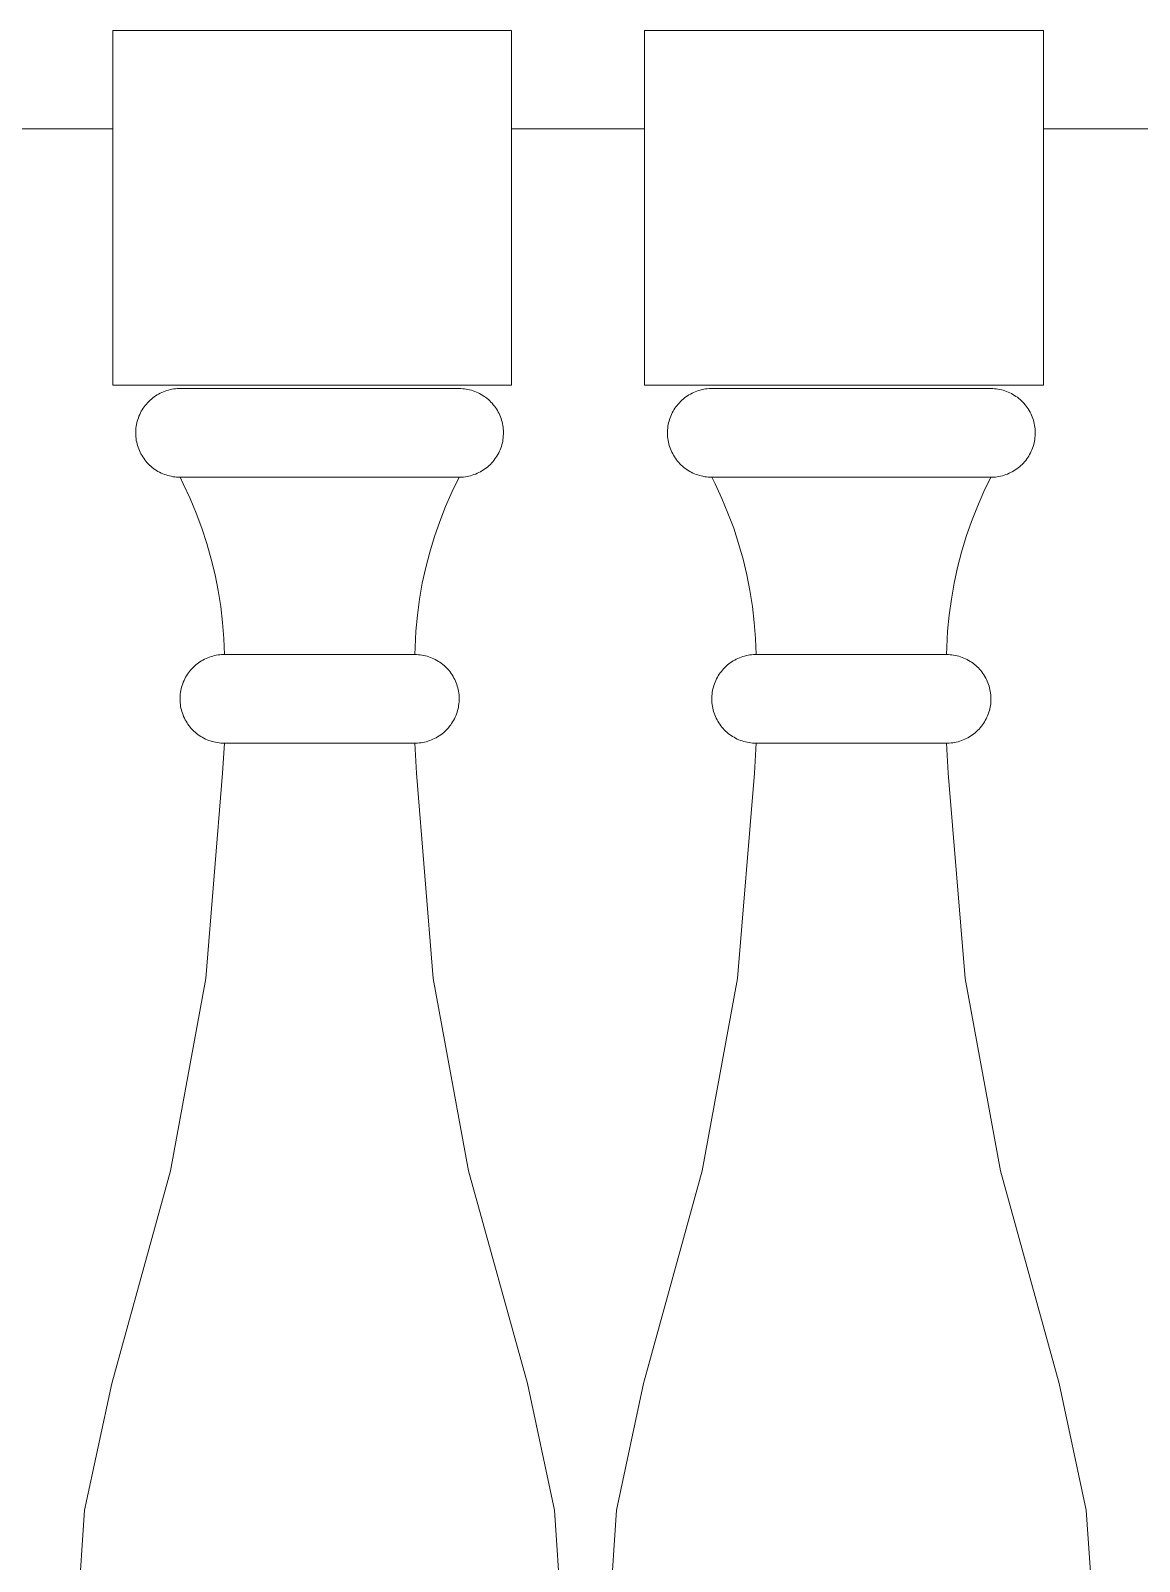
# Model space of a CAD drawing. Header units: inches. Extents: x 8351 to 42256, y 21052 to 33437.
# Drawn here: x 25453.38 to 25465.89, y 24302.89 to 24320.16 of the extents above; entities that cross this region are included whole.
import ezdxf

# ---------------------------------------------------------------- set-up
doc = ezdxf.new("R2010")
doc.units = ezdxf.units.IN
doc.header["$MEASUREMENT"] = 0
doc.layers.add('A-GENM', color=13, linetype='Continuous', lineweight=9)

# ---------------------------------------------------------------- blocks, each defined once
blk = doc.blocks.new('M_Trim-Window-Exterior-Flat - with Sill-319051-South')
at = {"layer": 'A-GENM'}
for p, q in [((-319.587, 32.833), (-317.837, 32.833)), ((-313.337, 32.833), (-311.837, 32.833)), ((-307.337, 32.833), (-305.337, 32.833))]:
    blk.add_line(p, q, dxfattribs=at)
blk = doc.blocks.new('Railing_post_7739_2__rfa HARRIS - post-V1-South')
at = {"layer": 'A-GENM'}
for p, q in [((-317.837, 29.939), (-317.837, 33.939)), ((-313.337, 33.939), (-317.837, 33.939)), ((-313.337, 33.939), (-313.337, 29.939)), ((-317.837, 29.939), (-313.337, 29.939)), ((-315.504, 28.902), (-317.079, 28.902)), ((-313.929, 28.902), (-315.504, 28.902)), ((-315.504, 26.902), (-316.527, 26.902)), ((-314.482, 26.902), (-315.504, 26.902)), ((-315.504, 25.902), (-316.527, 25.902)), ((-314.482, 25.902), (-315.504, 25.902))]:
    blk.add_line(p, q, dxfattribs=at)
at = {"layer": 'A-GENM', "flags": 128}
for points in [[(-317.079, 28.902), (-317.099, 28.902), (-317.119, 28.903), (-317.139, 28.905), (-317.159, 28.908), (-317.179, 28.912), (-317.198, 28.916), (-317.217, 28.921), (-317.237, 28.927), (-317.255, 28.934), (-317.274, 28.941), (-317.292, 28.949), (-317.31, 28.958), (-317.328, 28.968), (-317.345, 28.978), (-317.362, 28.989), (-317.378, 29.001), (-317.394, 29.013), (-317.409, 29.026), (-317.424, 29.039), (-317.438, 29.053), (-317.452, 29.068), (-317.465, 29.083), (-317.477, 29.099), (-317.489, 29.115), (-317.5, 29.132), (-317.51, 29.149), (-317.52, 29.166), (-317.529, 29.184), (-317.538, 29.202), (-317.545, 29.221), (-317.552, 29.239), (-317.558, 29.258), (-317.564, 29.278), (-317.568, 29.297), (-317.572, 29.317), (-317.575, 29.337), (-317.577, 29.356), (-317.579, 29.376), (-317.579, 29.396), (-317.579, 29.416), (-317.578, 29.436), (-317.576, 29.456), (-317.574, 29.476), (-317.57, 29.496), (-317.566, 29.515), (-317.561, 29.535), (-317.556, 29.554), (-317.549, 29.573), (-317.542, 29.592), (-317.534, 29.61), (-317.525, 29.628), (-317.516, 29.646), (-317.506, 29.663), (-317.495, 29.68), (-317.483, 29.696), (-317.471, 29.712), (-317.459, 29.727), (-317.445, 29.742), (-317.431, 29.757), (-317.417, 29.771), (-317.402, 29.784), (-317.386, 29.796), (-317.37, 29.808), (-317.354, 29.82), (-317.337, 29.83), (-317.32, 29.84), (-317.302, 29.849), (-317.284, 29.858), (-317.265, 29.866), (-317.247, 29.873), (-317.228, 29.879), (-317.209, 29.885), (-317.189, 29.89), (-317.17, 29.894), (-317.15, 29.897), (-317.13, 29.899), (-317.11, 29.901), (-317.09, 29.902), (-317.079, 29.902)], [(-315.504, 29.902), (-315.567, 29.902), (-315.63, 29.902), (-315.693, 29.902), (-315.755, 29.902), (-315.817, 29.902), (-315.879, 29.902), (-315.94, 29.902), (-316, 29.902), (-316.059, 29.902), (-316.118, 29.902), (-316.175, 29.902), (-316.232, 29.902), (-316.287, 29.902), (-316.341, 29.902), (-316.394, 29.902), (-316.445, 29.902), (-316.495, 29.902), (-316.543, 29.902), (-316.589, 29.902), (-316.634, 29.902), (-316.677, 29.902), (-316.718, 29.902), (-316.757, 29.902), (-316.794, 29.902), (-316.83, 29.902), (-316.863, 29.902), (-316.893, 29.902), (-316.922, 29.902), (-316.948, 29.902), (-316.972, 29.902), (-316.994, 29.902), (-317.013, 29.902), (-317.03, 29.902), (-317.044, 29.902), (-317.056, 29.902), (-317.066, 29.902), (-317.073, 29.902), (-317.077, 29.902), (-317.079, 29.902), (-317.079, 29.902)], [(-317.079, 29.902), (-317.078, 29.902), (-317.074, 29.902), (-317.068, 29.902), (-317.059, 29.902), (-317.048, 29.902), (-317.034, 29.902), (-317.018, 29.902), (-316.999, 29.902), (-316.978, 29.902), (-316.955, 29.902), (-316.929, 29.902), (-316.901, 29.902), (-316.871, 29.902), (-316.839, 29.902), (-316.804, 29.902), (-316.768, 29.902), (-316.729, 29.902), (-316.688, 29.902), (-316.646, 29.902), (-316.602, 29.902), (-316.556, 29.902), (-316.508, 29.902), (-316.458, 29.902), (-316.408, 29.902), (-316.355, 29.902), (-316.302, 29.902), (-316.247, 29.902), (-316.19, 29.902), (-316.133, 29.902), (-316.075, 29.902), (-316.016, 29.902), (-315.956, 29.902), (-315.895, 29.902), (-315.834, 29.902), (-315.772, 29.902), (-315.71, 29.902), (-315.647, 29.902), (-315.584, 29.902), (-315.521, 29.902), (-315.504, 29.902)], [(-315.504, 29.902), (-315.441, 29.902), (-315.378, 29.902), (-315.316, 29.902), (-315.253, 29.902), (-315.191, 29.902), (-315.13, 29.902), (-315.069, 29.902), (-315.009, 29.902), (-314.95, 29.902), (-314.891, 29.902), (-314.834, 29.902), (-314.777, 29.902), (-314.722, 29.902), (-314.668, 29.902), (-314.615, 29.902), (-314.564, 29.902), (-314.514, 29.902), (-314.466, 29.902), (-314.419, 29.902), (-314.375, 29.902), (-314.332, 29.902), (-314.29, 29.902), (-314.251, 29.902), (-314.214, 29.902), (-314.179, 29.902), (-314.146, 29.902), (-314.115, 29.902), (-314.087, 29.902), (-314.06, 29.902), (-314.036, 29.902), (-314.015, 29.902), (-313.996, 29.902), (-313.979, 29.902), (-313.964, 29.902), (-313.952, 29.902), (-313.943, 29.902), (-313.936, 29.902), (-313.931, 29.902), (-313.93, 29.902), (-313.929, 29.902)], [(-313.929, 29.902), (-313.931, 29.902), (-313.934, 29.902), (-313.941, 29.902), (-313.95, 29.902), (-313.961, 29.902), (-313.975, 29.902), (-313.991, 29.902), (-314.009, 29.902), (-314.03, 29.902), (-314.054, 29.902), (-314.079, 29.902), (-314.107, 29.902), (-314.138, 29.902), (-314.17, 29.902), (-314.204, 29.902), (-314.241, 29.902), (-314.28, 29.902), (-314.32, 29.902), (-314.363, 29.902), (-314.407, 29.902), (-314.453, 29.902), (-314.501, 29.902), (-314.55, 29.902), (-314.601, 29.902), (-314.653, 29.902), (-314.707, 29.902), (-314.762, 29.902), (-314.818, 29.902), (-314.875, 29.902), (-314.934, 29.902), (-314.993, 29.902), (-315.053, 29.902), (-315.113, 29.902), (-315.175, 29.902), (-315.237, 29.902), (-315.299, 29.902), (-315.362, 29.902), (-315.424, 29.902), (-315.487, 29.902), (-315.504, 29.902)], [(-313.929, 29.902), (-313.909, 29.901), (-313.889, 29.9), (-313.87, 29.898), (-313.85, 29.895), (-313.83, 29.892), (-313.811, 29.887), (-313.791, 29.882), (-313.772, 29.876), (-313.753, 29.87), (-313.735, 29.862), (-313.716, 29.854), (-313.699, 29.845), (-313.681, 29.836), (-313.664, 29.825), (-313.647, 29.814), (-313.631, 29.803), (-313.615, 29.791), (-313.6, 29.778), (-313.585, 29.764), (-313.571, 29.75), (-313.557, 29.736), (-313.544, 29.72), (-313.532, 29.705), (-313.52, 29.689), (-313.509, 29.672), (-313.498, 29.655), (-313.488, 29.637), (-313.479, 29.62), (-313.471, 29.601), (-313.463, 29.583), (-313.457, 29.564), (-313.45, 29.545), (-313.445, 29.526), (-313.44, 29.506), (-313.437, 29.487), (-313.434, 29.467), (-313.431, 29.447), (-313.43, 29.427), (-313.429, 29.407), (-313.43, 29.387), (-313.431, 29.367), (-313.432, 29.347), (-313.435, 29.327), (-313.438, 29.308), (-313.442, 29.288), (-313.447, 29.269), (-313.453, 29.25), (-313.46, 29.231), (-313.467, 29.212), (-313.475, 29.194), (-313.483, 29.176), (-313.493, 29.158), (-313.503, 29.141), (-313.514, 29.124), (-313.525, 29.108), (-313.537, 29.092), (-313.55, 29.076), (-313.563, 29.061), (-313.577, 29.047), (-313.592, 29.033), (-313.607, 29.02), (-313.622, 29.007), (-313.638, 28.995), (-313.655, 28.984), (-313.672, 28.973), (-313.689, 28.963), (-313.707, 28.954), (-313.725, 28.946), (-313.743, 28.938), (-313.762, 28.931), (-313.781, 28.924), (-313.8, 28.919), (-313.82, 28.914), (-313.839, 28.91), (-313.859, 28.907), (-313.879, 28.904), (-313.899, 28.903), (-313.919, 28.902), (-313.929, 28.902)], [(-316.579, 26.902), (-316.586, 27.083), (-316.6, 27.264), (-316.62, 27.445), (-316.649, 27.624), (-316.684, 27.802), (-316.726, 27.978), (-316.776, 28.153), (-316.832, 28.326), (-316.896, 28.496), (-316.966, 28.663), (-317.042, 28.828), (-317.079, 28.902)], [(-316.893, 28.902), (-316.922, 28.902), (-316.948, 28.902), (-316.972, 28.902), (-316.994, 28.902), (-317.013, 28.902), (-317.03, 28.902), (-317.044, 28.902), (-317.056, 28.902), (-317.066, 28.902), (-317.073, 28.902), (-317.077, 28.902), (-317.079, 28.902), (-317.079, 28.902)], [(-317.079, 28.902), (-317.078, 28.902), (-317.074, 28.902), (-317.068, 28.902), (-317.059, 28.902), (-317.048, 28.902), (-317.034, 28.902), (-317.018, 28.902), (-316.999, 28.902), (-316.978, 28.902), (-316.955, 28.902), (-316.929, 28.902), (-316.901, 28.902), (-316.871, 28.902), (-316.839, 28.902), (-316.804, 28.902), (-316.768, 28.902), (-316.729, 28.902), (-316.688, 28.902), (-316.646, 28.902), (-316.602, 28.902), (-316.556, 28.902), (-316.508, 28.902), (-316.458, 28.902), (-316.408, 28.902), (-316.355, 28.902), (-316.302, 28.902), (-316.247, 28.902), (-316.19, 28.902), (-316.133, 28.902), (-316.075, 28.902), (-316.016, 28.902), (-315.956, 28.902), (-315.895, 28.902), (-315.834, 28.902), (-315.772, 28.902), (-315.71, 28.902), (-315.647, 28.902), (-315.584, 28.902), (-315.521, 28.902), (-315.504, 28.902)], [(-315.504, 28.902), (-315.441, 28.902), (-315.378, 28.902), (-315.316, 28.902), (-315.253, 28.902), (-315.191, 28.902), (-315.13, 28.902), (-315.069, 28.902), (-315.009, 28.902), (-314.95, 28.902), (-314.891, 28.902), (-314.834, 28.902), (-314.777, 28.902), (-314.722, 28.902), (-314.668, 28.902), (-314.615, 28.902), (-314.564, 28.902), (-314.514, 28.902), (-314.466, 28.902), (-314.419, 28.902), (-314.375, 28.902), (-314.332, 28.902), (-314.29, 28.902), (-314.251, 28.902), (-314.214, 28.902), (-314.179, 28.902), (-314.146, 28.902), (-314.115, 28.902), (-314.087, 28.902), (-314.06, 28.902), (-314.036, 28.902), (-314.015, 28.902), (-313.996, 28.902), (-313.979, 28.902), (-313.964, 28.902), (-313.952, 28.902), (-313.943, 28.902), (-313.936, 28.902), (-313.931, 28.902), (-313.93, 28.902), (-313.929, 28.902)], [(-313.929, 28.902), (-314.009, 28.739), (-314.082, 28.572), (-314.148, 28.403), (-314.208, 28.232), (-314.261, 28.058), (-314.306, 27.883), (-314.345, 27.705), (-314.376, 27.526), (-314.4, 27.346), (-314.418, 27.166), (-314.427, 26.984), (-314.429, 26.902)], [(-313.929, 28.902), (-313.931, 28.902), (-313.934, 28.902), (-313.941, 28.902), (-313.95, 28.902), (-313.961, 28.902), (-313.975, 28.902), (-313.991, 28.902), (-314.009, 28.902), (-314.03, 28.902), (-314.054, 28.902), (-314.079, 28.902), (-314.107, 28.902), (-314.138, 28.902)], [(-316.579, 25.902), (-316.599, 25.902), (-316.619, 25.903), (-316.639, 25.905), (-316.659, 25.908), (-316.679, 25.912), (-316.698, 25.916), (-316.717, 25.921), (-316.737, 25.927), (-316.755, 25.934), (-316.774, 25.941), (-316.792, 25.949), (-316.81, 25.958), (-316.828, 25.968), (-316.845, 25.978), (-316.862, 25.989), (-316.878, 26.001), (-316.894, 26.013), (-316.909, 26.026), (-316.924, 26.039), (-316.938, 26.053), (-316.952, 26.068), (-316.965, 26.083), (-316.977, 26.099), (-316.989, 26.115), (-317, 26.132), (-317.01, 26.149), (-317.02, 26.166), (-317.029, 26.184), (-317.038, 26.202), (-317.045, 26.221), (-317.052, 26.239), (-317.058, 26.258), (-317.064, 26.278), (-317.068, 26.297), (-317.072, 26.317), (-317.075, 26.337), (-317.077, 26.356), (-317.079, 26.376), (-317.079, 26.396), (-317.079, 26.416), (-317.078, 26.436), (-317.076, 26.456), (-317.074, 26.476), (-317.07, 26.496), (-317.066, 26.515), (-317.061, 26.535), (-317.056, 26.554), (-317.049, 26.573), (-317.042, 26.592), (-317.034, 26.61), (-317.025, 26.628), (-317.016, 26.646), (-317.006, 26.663), (-316.995, 26.68), (-316.983, 26.696), (-316.971, 26.712), (-316.959, 26.727), (-316.945, 26.742), (-316.931, 26.757), (-316.917, 26.771), (-316.902, 26.784), (-316.886, 26.796), (-316.87, 26.808), (-316.854, 26.82), (-316.837, 26.83), (-316.82, 26.84), (-316.802, 26.849), (-316.784, 26.858), (-316.765, 26.866), (-316.747, 26.873), (-316.728, 26.879), (-316.709, 26.885), (-316.689, 26.89), (-316.67, 26.894), (-316.65, 26.897), (-316.63, 26.899), (-316.61, 26.901), (-316.59, 26.902), (-316.579, 26.902)], [(-315.504, 26.902), (-315.547, 26.902), (-315.59, 26.902), (-315.633, 26.902), (-315.676, 26.902), (-315.718, 26.902), (-315.76, 26.902), (-315.801, 26.902), (-315.842, 26.902), (-315.883, 26.902), (-315.923, 26.902), (-315.962, 26.902), (-316.001, 26.902), (-316.038, 26.902), (-316.075, 26.902), (-316.111, 26.902), (-316.146, 26.902), (-316.18, 26.902), (-316.213, 26.902), (-316.245, 26.902), (-316.275, 26.902), (-316.305, 26.902), (-316.333, 26.902), (-316.36, 26.902), (-316.385, 26.902), (-316.409, 26.902), (-316.431, 26.902), (-316.452, 26.902), (-316.472, 26.902), (-316.49, 26.902), (-316.506, 26.902), (-316.521, 26.902), (-316.534, 26.902), (-316.546, 26.902), (-316.555, 26.902), (-316.564, 26.902), (-316.57, 26.902), (-316.575, 26.902), (-316.578, 26.902), (-316.579, 26.902)], [(-316.579, 26.902), (-316.578, 26.902), (-316.576, 26.902), (-316.572, 26.902), (-316.566, 26.902), (-316.558, 26.902), (-316.548, 26.902), (-316.537, 26.902), (-316.525, 26.902), (-316.51, 26.902), (-316.494, 26.902), (-316.477, 26.902), (-316.458, 26.902), (-316.437, 26.902), (-316.415, 26.902), (-316.391, 26.902), (-316.367, 26.902)], [(-314.429, 26.902), (-314.43, 26.902), (-314.433, 26.902), (-314.437, 26.902), (-314.443, 26.902), (-314.451, 26.902), (-314.46, 26.902), (-314.471, 26.902), (-314.484, 26.902), (-314.498, 26.902), (-314.514, 26.902), (-314.532, 26.902), (-314.551, 26.902), (-314.571, 26.902), (-314.594, 26.902), (-314.617, 26.902), (-314.642, 26.902), (-314.669, 26.902), (-314.696, 26.902), (-314.725, 26.902), (-314.755, 26.902), (-314.787, 26.902), (-314.819, 26.902), (-314.853, 26.902), (-314.888, 26.902), (-314.924, 26.902), (-314.96, 26.902), (-314.998, 26.902), (-315.036, 26.902), (-315.075, 26.902), (-315.115, 26.902), (-315.155, 26.902), (-315.196, 26.902), (-315.238, 26.902), (-315.279, 26.902), (-315.322, 26.902), (-315.364, 26.902), (-315.407, 26.902), (-315.45, 26.902), (-315.493, 26.902), (-315.504, 26.902)], [(-314.649, 26.902), (-314.624, 26.902), (-314.6, 26.902), (-314.577, 26.902), (-314.556, 26.902), (-314.537, 26.902), (-314.519, 26.902), (-314.502, 26.902), (-314.488, 26.902), (-314.475, 26.902), (-314.463, 26.902), (-314.453, 26.902), (-314.445, 26.902), (-314.439, 26.902), (-314.434, 26.902), (-314.431, 26.902), (-314.429, 26.902)], [(-314.429, 26.902), (-314.409, 26.901), (-314.389, 26.9), (-314.37, 26.898), (-314.35, 26.895), (-314.33, 26.892), (-314.311, 26.887), (-314.291, 26.882), (-314.272, 26.876), (-314.253, 26.87), (-314.235, 26.862), (-314.216, 26.854), (-314.199, 26.845), (-314.181, 26.836), (-314.164, 26.825), (-314.147, 26.814), (-314.131, 26.803), (-314.115, 26.791), (-314.1, 26.778), (-314.085, 26.764), (-314.071, 26.75), (-314.057, 26.736), (-314.044, 26.72), (-314.032, 26.705), (-314.02, 26.689), (-314.009, 26.672), (-313.998, 26.655), (-313.988, 26.637), (-313.979, 26.62), (-313.971, 26.601), (-313.963, 26.583), (-313.957, 26.564), (-313.95, 26.545), (-313.945, 26.526), (-313.94, 26.506), (-313.937, 26.487), (-313.934, 26.467), (-313.931, 26.447), (-313.93, 26.427), (-313.929, 26.407), (-313.93, 26.387), (-313.931, 26.367), (-313.932, 26.347), (-313.935, 26.327), (-313.938, 26.308), (-313.942, 26.288), (-313.947, 26.269), (-313.953, 26.25), (-313.96, 26.231), (-313.967, 26.212), (-313.975, 26.194), (-313.983, 26.176), (-313.993, 26.158), (-314.003, 26.141), (-314.014, 26.124), (-314.025, 26.108), (-314.037, 26.092), (-314.05, 26.076), (-314.063, 26.061), (-314.077, 26.047), (-314.092, 26.033), (-314.107, 26.02), (-314.122, 26.007), (-314.138, 25.995), (-314.155, 25.984), (-314.172, 25.973), (-314.189, 25.963), (-314.207, 25.954), (-314.225, 25.946), (-314.243, 25.938), (-314.262, 25.931), (-314.281, 25.924), (-314.3, 25.919), (-314.32, 25.914), (-314.339, 25.91), (-314.359, 25.907), (-314.379, 25.904), (-314.399, 25.903), (-314.419, 25.902), (-314.429, 25.902)], [(-316.579, 13.402), (-316.628, 13.441), (-317.488, 14.201), (-317.772, 14.566), (-317.964, 14.922), (-318.102, 15.309), (-318.227, 16.177), (-318.155, 17.249), (-317.849, 18.681), (-317.186, 21.077), (-316.788, 23.248), (-316.598, 25.565), (-316.579, 25.902)], [(-316.36, 25.902), (-316.385, 25.902), (-316.409, 25.902), (-316.431, 25.902), (-316.452, 25.902), (-316.472, 25.902), (-316.49, 25.902), (-316.506, 25.902), (-316.521, 25.902), (-316.534, 25.902), (-316.546, 25.902), (-316.555, 25.902), (-316.564, 25.902), (-316.57, 25.902), (-316.575, 25.902), (-316.578, 25.902), (-316.579, 25.902)], [(-316.579, 25.902), (-316.578, 25.902), (-316.576, 25.902), (-316.572, 25.902), (-316.566, 25.902), (-316.558, 25.902), (-316.548, 25.902), (-316.537, 25.902), (-316.525, 25.902), (-316.51, 25.902), (-316.494, 25.902), (-316.477, 25.902), (-316.458, 25.902), (-316.437, 25.902), (-316.415, 25.902), (-316.391, 25.902), (-316.367, 25.902), (-316.34, 25.902), (-316.312, 25.902), (-316.283, 25.902), (-316.253, 25.902), (-316.222, 25.902), (-316.189, 25.902), (-316.156, 25.902), (-316.121, 25.902), (-316.085, 25.902), (-316.048, 25.902), (-316.011, 25.902), (-315.973, 25.902), (-315.934, 25.902), (-315.894, 25.902), (-315.853, 25.902), (-315.813, 25.902), (-315.771, 25.902), (-315.729, 25.902), (-315.687, 25.902), (-315.645, 25.902), (-315.602, 25.902), (-315.559, 25.902), (-315.516, 25.902), (-315.504, 25.902)], [(-315.504, 25.902), (-315.461, 25.902), (-315.418, 25.902), (-315.376, 25.902), (-315.333, 25.902), (-315.291, 25.902), (-315.249, 25.902), (-315.207, 25.902), (-315.166, 25.902), (-315.126, 25.902), (-315.086, 25.902), (-315.046, 25.902), (-315.008, 25.902), (-314.97, 25.902), (-314.933, 25.902), (-314.897, 25.902), (-314.862, 25.902), (-314.828, 25.902), (-314.796, 25.902), (-314.764, 25.902), (-314.733, 25.902), (-314.704, 25.902), (-314.676, 25.902), (-314.649, 25.902), (-314.624, 25.902), (-314.6, 25.902), (-314.577, 25.902), (-314.556, 25.902), (-314.537, 25.902), (-314.519, 25.902), (-314.502, 25.902), (-314.488, 25.902), (-314.475, 25.902), (-314.463, 25.902), (-314.453, 25.902), (-314.445, 25.902), (-314.439, 25.902), (-314.434, 25.902), (-314.431, 25.902), (-314.429, 25.902)], [(-314.429, 25.902), (-314.43, 25.902), (-314.433, 25.902), (-314.437, 25.902), (-314.443, 25.902), (-314.451, 25.902), (-314.46, 25.902), (-314.471, 25.902), (-314.484, 25.902), (-314.498, 25.902), (-314.514, 25.902), (-314.532, 25.902), (-314.551, 25.902), (-314.571, 25.902), (-314.594, 25.902), (-314.617, 25.902), (-314.642, 25.902)], [(-314.429, 13.402), (-314.38, 13.441), (-313.521, 14.201), (-313.237, 14.566), (-313.045, 14.922), (-312.906, 15.309), (-312.781, 16.177), (-312.853, 17.249), (-313.16, 18.681), (-313.823, 21.077), (-314.221, 23.248), (-314.411, 25.565), (-314.429, 25.902)]]:
    blk.add_lwpolyline(points, dxfattribs=at)
blk = doc.blocks.new('Railing_post_7739_2__rfa HARRIS - post-V2-South')
at = {"layer": 'A-GENM'}
for p, q in [((-311.837, 29.939), (-311.837, 33.939)), ((-307.337, 33.939), (-311.837, 33.939)), ((-307.337, 33.939), (-307.337, 29.939)), ((-311.837, 29.939), (-307.337, 29.939)), ((-310.327, 28.902), (-311.079, 28.902)), ((-309.504, 28.902), (-310.292, 28.902)), ((-307.929, 28.902), (-309.504, 28.902)), ((-309.504, 26.902), (-310.527, 26.902)), ((-308.482, 26.902), (-309.504, 26.902)), ((-309.504, 25.902), (-310.527, 25.902)), ((-308.482, 25.902), (-309.504, 25.902))]:
    blk.add_line(p, q, dxfattribs=at)
at = {"layer": 'A-GENM', "flags": 128}
for points in [[(-311.079, 28.902), (-311.099, 28.902), (-311.119, 28.903), (-311.139, 28.905), (-311.159, 28.908), (-311.179, 28.912), (-311.198, 28.916), (-311.217, 28.921), (-311.237, 28.927), (-311.255, 28.934), (-311.274, 28.941), (-311.292, 28.949), (-311.31, 28.958), (-311.328, 28.968), (-311.345, 28.978), (-311.362, 28.989), (-311.378, 29.001), (-311.394, 29.013), (-311.409, 29.026), (-311.424, 29.039), (-311.438, 29.053), (-311.452, 29.068), (-311.465, 29.083), (-311.477, 29.099), (-311.489, 29.115), (-311.5, 29.132), (-311.51, 29.149), (-311.52, 29.166), (-311.529, 29.184), (-311.538, 29.202), (-311.545, 29.221), (-311.552, 29.239), (-311.558, 29.258), (-311.564, 29.278), (-311.568, 29.297), (-311.572, 29.317), (-311.575, 29.337), (-311.577, 29.356), (-311.579, 29.376), (-311.579, 29.396), (-311.579, 29.416), (-311.578, 29.436), (-311.576, 29.456), (-311.574, 29.476), (-311.57, 29.496), (-311.566, 29.515), (-311.561, 29.535), (-311.556, 29.554), (-311.549, 29.573), (-311.542, 29.592), (-311.534, 29.61), (-311.525, 29.628), (-311.516, 29.646), (-311.506, 29.663), (-311.495, 29.68), (-311.483, 29.696), (-311.471, 29.712), (-311.459, 29.727), (-311.445, 29.742), (-311.431, 29.757), (-311.417, 29.771), (-311.402, 29.784), (-311.386, 29.796), (-311.37, 29.808), (-311.354, 29.82), (-311.337, 29.83), (-311.32, 29.84), (-311.302, 29.849), (-311.284, 29.858), (-311.265, 29.866), (-311.247, 29.873), (-311.228, 29.879), (-311.209, 29.885), (-311.189, 29.89), (-311.17, 29.894), (-311.15, 29.897), (-311.13, 29.899), (-311.11, 29.901), (-311.09, 29.902), (-311.079, 29.902)], [(-309.504, 29.902), (-309.567, 29.902), (-309.63, 29.902), (-309.693, 29.902), (-309.755, 29.902), (-309.817, 29.902), (-309.879, 29.902), (-309.94, 29.902), (-310, 29.902), (-310.059, 29.902), (-310.118, 29.902), (-310.175, 29.902), (-310.232, 29.902), (-310.287, 29.902), (-310.341, 29.902), (-310.394, 29.902), (-310.445, 29.902), (-310.495, 29.902), (-310.543, 29.902), (-310.589, 29.902), (-310.634, 29.902), (-310.677, 29.902), (-310.718, 29.902), (-310.757, 29.902), (-310.794, 29.902), (-310.83, 29.902), (-310.863, 29.902), (-310.893, 29.902), (-310.922, 29.902), (-310.948, 29.902), (-310.972, 29.902), (-310.994, 29.902), (-311.013, 29.902), (-311.03, 29.902), (-311.044, 29.902), (-311.056, 29.902), (-311.066, 29.902), (-311.073, 29.902), (-311.077, 29.902), (-311.079, 29.902), (-311.079, 29.902)], [(-311.079, 29.902), (-311.078, 29.902), (-311.074, 29.902), (-311.068, 29.902), (-311.059, 29.902), (-311.048, 29.902), (-311.034, 29.902), (-311.018, 29.902), (-310.999, 29.902), (-310.978, 29.902), (-310.955, 29.902), (-310.929, 29.902), (-310.901, 29.902), (-310.871, 29.902), (-310.839, 29.902), (-310.804, 29.902), (-310.768, 29.902), (-310.729, 29.902), (-310.688, 29.902), (-310.646, 29.902), (-310.602, 29.902), (-310.556, 29.902), (-310.508, 29.902), (-310.458, 29.902), (-310.408, 29.902), (-310.355, 29.902), (-310.302, 29.902), (-310.247, 29.902), (-310.19, 29.902), (-310.133, 29.902), (-310.075, 29.902), (-310.016, 29.902), (-309.956, 29.902), (-309.895, 29.902), (-309.834, 29.902), (-309.772, 29.902), (-309.71, 29.902), (-309.647, 29.902), (-309.584, 29.902), (-309.521, 29.902), (-309.504, 29.902)], [(-309.504, 29.902), (-309.441, 29.902), (-309.378, 29.902), (-309.316, 29.902), (-309.253, 29.902), (-309.191, 29.902), (-309.13, 29.902), (-309.069, 29.902), (-309.009, 29.902), (-308.95, 29.902), (-308.891, 29.902), (-308.834, 29.902), (-308.777, 29.902), (-308.722, 29.902), (-308.668, 29.902), (-308.615, 29.902), (-308.564, 29.902), (-308.514, 29.902), (-308.466, 29.902), (-308.419, 29.902), (-308.375, 29.902), (-308.332, 29.902), (-308.29, 29.902), (-308.251, 29.902), (-308.214, 29.902), (-308.179, 29.902), (-308.146, 29.902), (-308.115, 29.902), (-308.087, 29.902), (-308.06, 29.902), (-308.036, 29.902), (-308.015, 29.902), (-307.996, 29.902), (-307.979, 29.902), (-307.964, 29.902), (-307.952, 29.902), (-307.943, 29.902), (-307.936, 29.902), (-307.931, 29.902), (-307.93, 29.902), (-307.929, 29.902)], [(-307.929, 29.902), (-307.931, 29.902), (-307.934, 29.902), (-307.941, 29.902), (-307.95, 29.902), (-307.961, 29.902), (-307.975, 29.902), (-307.991, 29.902), (-308.009, 29.902), (-308.03, 29.902), (-308.054, 29.902), (-308.079, 29.902), (-308.107, 29.902), (-308.138, 29.902), (-308.17, 29.902), (-308.204, 29.902), (-308.241, 29.902), (-308.28, 29.902), (-308.32, 29.902), (-308.363, 29.902), (-308.407, 29.902), (-308.453, 29.902), (-308.501, 29.902), (-308.55, 29.902), (-308.601, 29.902), (-308.653, 29.902), (-308.707, 29.902), (-308.762, 29.902), (-308.818, 29.902), (-308.875, 29.902), (-308.934, 29.902), (-308.993, 29.902), (-309.053, 29.902), (-309.113, 29.902), (-309.175, 29.902), (-309.237, 29.902), (-309.299, 29.902), (-309.362, 29.902), (-309.424, 29.902), (-309.487, 29.902), (-309.504, 29.902)], [(-307.929, 29.902), (-307.909, 29.901), (-307.889, 29.9), (-307.87, 29.898), (-307.85, 29.895), (-307.83, 29.892), (-307.811, 29.887), (-307.791, 29.882), (-307.772, 29.876), (-307.753, 29.87), (-307.735, 29.862), (-307.716, 29.854), (-307.699, 29.845), (-307.681, 29.836), (-307.664, 29.825), (-307.647, 29.814), (-307.631, 29.803), (-307.615, 29.791), (-307.6, 29.778), (-307.585, 29.764), (-307.571, 29.75), (-307.557, 29.736), (-307.544, 29.72), (-307.532, 29.705), (-307.52, 29.689), (-307.509, 29.672), (-307.498, 29.655), (-307.488, 29.637), (-307.479, 29.62), (-307.471, 29.601), (-307.463, 29.583), (-307.457, 29.564), (-307.45, 29.545), (-307.445, 29.526), (-307.44, 29.506), (-307.437, 29.487), (-307.434, 29.467), (-307.431, 29.447), (-307.43, 29.427), (-307.429, 29.407), (-307.43, 29.387), (-307.431, 29.367), (-307.432, 29.347), (-307.435, 29.327), (-307.438, 29.308), (-307.442, 29.288), (-307.447, 29.269), (-307.453, 29.25), (-307.46, 29.231), (-307.467, 29.212), (-307.475, 29.194), (-307.483, 29.176), (-307.493, 29.158), (-307.503, 29.141), (-307.514, 29.124), (-307.525, 29.108), (-307.537, 29.092), (-307.55, 29.076), (-307.563, 29.061), (-307.577, 29.047), (-307.592, 29.033), (-307.607, 29.02), (-307.622, 29.007), (-307.638, 28.995), (-307.655, 28.984), (-307.672, 28.973), (-307.689, 28.963), (-307.707, 28.954), (-307.725, 28.946), (-307.743, 28.938), (-307.762, 28.931), (-307.781, 28.924), (-307.8, 28.919), (-307.82, 28.914), (-307.839, 28.91), (-307.859, 28.907), (-307.879, 28.904), (-307.899, 28.903), (-307.919, 28.902), (-307.929, 28.902)], [(-310.579, 26.902), (-310.586, 27.083), (-310.6, 27.264), (-310.62, 27.445), (-310.649, 27.624), (-310.684, 27.802), (-310.726, 27.978), (-310.776, 28.153), (-310.832, 28.326), (-310.896, 28.496), (-310.966, 28.663), (-311.042, 28.828), (-311.079, 28.902)], [(-310.893, 28.902), (-310.922, 28.902), (-310.948, 28.902), (-310.972, 28.902), (-310.994, 28.902), (-311.013, 28.902), (-311.03, 28.902), (-311.044, 28.902), (-311.056, 28.902), (-311.066, 28.902), (-311.073, 28.902), (-311.077, 28.902), (-311.079, 28.902), (-311.079, 28.902)], [(-311.079, 28.902), (-311.078, 28.902), (-311.074, 28.902), (-311.068, 28.902), (-311.059, 28.902), (-311.048, 28.902), (-311.034, 28.902), (-311.018, 28.902), (-310.999, 28.902), (-310.978, 28.902), (-310.955, 28.902), (-310.929, 28.902), (-310.901, 28.902), (-310.871, 28.902), (-310.839, 28.902), (-310.804, 28.902), (-310.768, 28.902), (-310.729, 28.902), (-310.688, 28.902), (-310.646, 28.902), (-310.602, 28.902), (-310.556, 28.902), (-310.508, 28.902), (-310.458, 28.902), (-310.408, 28.902), (-310.355, 28.902), (-310.302, 28.902), (-310.247, 28.902), (-310.19, 28.902), (-310.133, 28.902), (-310.075, 28.902), (-310.016, 28.902), (-309.956, 28.902), (-309.895, 28.902), (-309.834, 28.902), (-309.772, 28.902), (-309.71, 28.902), (-309.647, 28.902), (-309.584, 28.902), (-309.521, 28.902), (-309.504, 28.902)], [(-309.504, 28.902), (-309.441, 28.902), (-309.378, 28.902), (-309.316, 28.902), (-309.253, 28.902), (-309.191, 28.902), (-309.13, 28.902), (-309.069, 28.902), (-309.009, 28.902), (-308.95, 28.902), (-308.891, 28.902), (-308.834, 28.902), (-308.777, 28.902), (-308.722, 28.902), (-308.668, 28.902), (-308.615, 28.902), (-308.564, 28.902), (-308.514, 28.902), (-308.466, 28.902), (-308.419, 28.902), (-308.375, 28.902), (-308.332, 28.902), (-308.29, 28.902), (-308.251, 28.902), (-308.214, 28.902), (-308.179, 28.902), (-308.146, 28.902), (-308.115, 28.902), (-308.087, 28.902), (-308.06, 28.902), (-308.036, 28.902), (-308.015, 28.902), (-307.996, 28.902), (-307.979, 28.902), (-307.964, 28.902), (-307.952, 28.902), (-307.943, 28.902), (-307.936, 28.902), (-307.931, 28.902), (-307.93, 28.902), (-307.929, 28.902)], [(-307.929, 28.902), (-308.009, 28.739), (-308.082, 28.572), (-308.148, 28.403), (-308.208, 28.232), (-308.261, 28.058), (-308.306, 27.883), (-308.345, 27.705), (-308.376, 27.526), (-308.4, 27.346), (-308.418, 27.166), (-308.427, 26.984), (-308.429, 26.902)], [(-307.929, 28.902), (-307.931, 28.902), (-307.934, 28.902), (-307.941, 28.902), (-307.95, 28.902), (-307.961, 28.902), (-307.975, 28.902), (-307.991, 28.902), (-308.009, 28.902), (-308.03, 28.902), (-308.054, 28.902), (-308.079, 28.902), (-308.107, 28.902), (-308.138, 28.902)], [(-310.579, 25.902), (-310.599, 25.902), (-310.619, 25.903), (-310.639, 25.905), (-310.659, 25.908), (-310.679, 25.912), (-310.698, 25.916), (-310.717, 25.921), (-310.737, 25.927), (-310.755, 25.934), (-310.774, 25.941), (-310.792, 25.949), (-310.81, 25.958), (-310.828, 25.968), (-310.845, 25.978), (-310.862, 25.989), (-310.878, 26.001), (-310.894, 26.013), (-310.909, 26.026), (-310.924, 26.039), (-310.938, 26.053), (-310.952, 26.068), (-310.965, 26.083), (-310.977, 26.099), (-310.989, 26.115), (-311, 26.132), (-311.01, 26.149), (-311.02, 26.166), (-311.029, 26.184), (-311.038, 26.202), (-311.045, 26.221), (-311.052, 26.239), (-311.058, 26.258), (-311.064, 26.278), (-311.068, 26.297), (-311.072, 26.317), (-311.075, 26.337), (-311.077, 26.356), (-311.079, 26.376), (-311.079, 26.396), (-311.079, 26.416), (-311.078, 26.436), (-311.076, 26.456), (-311.074, 26.476), (-311.07, 26.496), (-311.066, 26.515), (-311.061, 26.535), (-311.056, 26.554), (-311.049, 26.573), (-311.042, 26.592), (-311.034, 26.61), (-311.025, 26.628), (-311.016, 26.646), (-311.006, 26.663), (-310.995, 26.68), (-310.983, 26.696), (-310.971, 26.712), (-310.959, 26.727), (-310.945, 26.742), (-310.931, 26.757), (-310.917, 26.771), (-310.902, 26.784), (-310.886, 26.796), (-310.87, 26.808), (-310.854, 26.82), (-310.837, 26.83), (-310.82, 26.84), (-310.802, 26.849), (-310.784, 26.858), (-310.765, 26.866), (-310.747, 26.873), (-310.728, 26.879), (-310.709, 26.885), (-310.689, 26.89), (-310.67, 26.894), (-310.65, 26.897), (-310.63, 26.899), (-310.61, 26.901), (-310.59, 26.902), (-310.579, 26.902)], [(-309.504, 26.902), (-309.547, 26.902), (-309.59, 26.902), (-309.633, 26.902), (-309.676, 26.902), (-309.718, 26.902), (-309.76, 26.902), (-309.801, 26.902), (-309.842, 26.902), (-309.883, 26.902), (-309.923, 26.902), (-309.962, 26.902), (-310.001, 26.902), (-310.038, 26.902), (-310.075, 26.902), (-310.111, 26.902), (-310.146, 26.902), (-310.18, 26.902), (-310.213, 26.902), (-310.245, 26.902), (-310.275, 26.902), (-310.305, 26.902), (-310.333, 26.902), (-310.36, 26.902), (-310.385, 26.902), (-310.409, 26.902), (-310.431, 26.902), (-310.452, 26.902), (-310.472, 26.902), (-310.49, 26.902), (-310.506, 26.902), (-310.521, 26.902), (-310.534, 26.902), (-310.546, 26.902), (-310.555, 26.902), (-310.564, 26.902), (-310.57, 26.902), (-310.575, 26.902), (-310.578, 26.902), (-310.579, 26.902)], [(-310.579, 26.902), (-310.578, 26.902), (-310.576, 26.902), (-310.572, 26.902), (-310.566, 26.902), (-310.558, 26.902), (-310.548, 26.902), (-310.537, 26.902), (-310.525, 26.902), (-310.51, 26.902), (-310.494, 26.902), (-310.477, 26.902), (-310.458, 26.902), (-310.437, 26.902), (-310.415, 26.902), (-310.391, 26.902), (-310.367, 26.902)], [(-308.429, 26.902), (-308.43, 26.902), (-308.433, 26.902), (-308.437, 26.902), (-308.443, 26.902), (-308.451, 26.902), (-308.46, 26.902), (-308.471, 26.902), (-308.484, 26.902), (-308.498, 26.902), (-308.514, 26.902), (-308.532, 26.902), (-308.551, 26.902), (-308.571, 26.902), (-308.594, 26.902), (-308.617, 26.902), (-308.642, 26.902), (-308.669, 26.902), (-308.696, 26.902), (-308.725, 26.902), (-308.755, 26.902), (-308.787, 26.902), (-308.819, 26.902), (-308.853, 26.902), (-308.888, 26.902), (-308.924, 26.902), (-308.96, 26.902), (-308.998, 26.902), (-309.036, 26.902), (-309.075, 26.902), (-309.115, 26.902), (-309.155, 26.902), (-309.196, 26.902), (-309.238, 26.902), (-309.279, 26.902), (-309.322, 26.902), (-309.364, 26.902), (-309.407, 26.902), (-309.45, 26.902), (-309.493, 26.902), (-309.504, 26.902)], [(-308.649, 26.902), (-308.624, 26.902), (-308.6, 26.902), (-308.577, 26.902), (-308.556, 26.902), (-308.537, 26.902), (-308.519, 26.902), (-308.502, 26.902), (-308.488, 26.902), (-308.475, 26.902), (-308.463, 26.902), (-308.453, 26.902), (-308.445, 26.902), (-308.439, 26.902), (-308.434, 26.902), (-308.431, 26.902), (-308.429, 26.902)], [(-308.429, 26.902), (-308.409, 26.901), (-308.389, 26.9), (-308.37, 26.898), (-308.35, 26.895), (-308.33, 26.892), (-308.311, 26.887), (-308.291, 26.882), (-308.272, 26.876), (-308.253, 26.87), (-308.235, 26.862), (-308.216, 26.854), (-308.199, 26.845), (-308.181, 26.836), (-308.164, 26.825), (-308.147, 26.814), (-308.131, 26.803), (-308.115, 26.791), (-308.1, 26.778), (-308.085, 26.764), (-308.071, 26.75), (-308.057, 26.736), (-308.044, 26.72), (-308.032, 26.705), (-308.02, 26.689), (-308.009, 26.672), (-307.998, 26.655), (-307.988, 26.637), (-307.979, 26.62), (-307.971, 26.601), (-307.963, 26.583), (-307.957, 26.564), (-307.95, 26.545), (-307.945, 26.526), (-307.94, 26.506), (-307.937, 26.487), (-307.934, 26.467), (-307.931, 26.447), (-307.93, 26.427), (-307.929, 26.407), (-307.93, 26.387), (-307.931, 26.367), (-307.932, 26.347), (-307.935, 26.327), (-307.938, 26.308), (-307.942, 26.288), (-307.947, 26.269), (-307.953, 26.25), (-307.96, 26.231), (-307.967, 26.212), (-307.975, 26.194), (-307.983, 26.176), (-307.993, 26.158), (-308.003, 26.141), (-308.014, 26.124), (-308.025, 26.108), (-308.037, 26.092), (-308.05, 26.076), (-308.063, 26.061), (-308.077, 26.047), (-308.092, 26.033), (-308.107, 26.02), (-308.122, 26.007), (-308.138, 25.995), (-308.155, 25.984), (-308.172, 25.973), (-308.189, 25.963), (-308.207, 25.954), (-308.225, 25.946), (-308.243, 25.938), (-308.262, 25.931), (-308.281, 25.924), (-308.3, 25.919), (-308.32, 25.914), (-308.339, 25.91), (-308.359, 25.907), (-308.379, 25.904), (-308.399, 25.903), (-308.419, 25.902), (-308.429, 25.902)], [(-310.579, 13.402), (-310.628, 13.441), (-311.488, 14.201), (-311.772, 14.566), (-311.964, 14.922), (-312.102, 15.309), (-312.227, 16.177), (-312.155, 17.249), (-311.849, 18.681), (-311.186, 21.077), (-310.788, 23.248), (-310.598, 25.565), (-310.579, 25.902)], [(-310.36, 25.902), (-310.385, 25.902), (-310.409, 25.902), (-310.431, 25.902), (-310.452, 25.902), (-310.472, 25.902), (-310.49, 25.902), (-310.506, 25.902), (-310.521, 25.902), (-310.534, 25.902), (-310.546, 25.902), (-310.555, 25.902), (-310.564, 25.902), (-310.57, 25.902), (-310.575, 25.902), (-310.578, 25.902), (-310.579, 25.902)], [(-310.579, 25.902), (-310.578, 25.902), (-310.576, 25.902), (-310.572, 25.902), (-310.566, 25.902), (-310.558, 25.902), (-310.548, 25.902), (-310.537, 25.902), (-310.525, 25.902), (-310.51, 25.902), (-310.494, 25.902), (-310.477, 25.902), (-310.458, 25.902), (-310.437, 25.902), (-310.415, 25.902), (-310.391, 25.902), (-310.367, 25.902), (-310.34, 25.902), (-310.312, 25.902), (-310.283, 25.902), (-310.253, 25.902), (-310.222, 25.902), (-310.189, 25.902), (-310.156, 25.902), (-310.121, 25.902), (-310.085, 25.902), (-310.048, 25.902), (-310.011, 25.902), (-309.973, 25.902), (-309.934, 25.902), (-309.894, 25.902), (-309.853, 25.902), (-309.813, 25.902), (-309.771, 25.902), (-309.729, 25.902), (-309.687, 25.902), (-309.645, 25.902), (-309.602, 25.902), (-309.559, 25.902), (-309.516, 25.902), (-309.504, 25.902)], [(-309.504, 25.902), (-309.461, 25.902), (-309.418, 25.902), (-309.376, 25.902), (-309.333, 25.902), (-309.291, 25.902), (-309.249, 25.902), (-309.207, 25.902), (-309.166, 25.902), (-309.126, 25.902), (-309.086, 25.902), (-309.046, 25.902), (-309.008, 25.902), (-308.97, 25.902), (-308.933, 25.902), (-308.897, 25.902), (-308.862, 25.902), (-308.828, 25.902), (-308.796, 25.902), (-308.764, 25.902), (-308.733, 25.902), (-308.704, 25.902), (-308.676, 25.902), (-308.649, 25.902), (-308.624, 25.902), (-308.6, 25.902), (-308.577, 25.902), (-308.556, 25.902), (-308.537, 25.902), (-308.519, 25.902), (-308.502, 25.902), (-308.488, 25.902), (-308.475, 25.902), (-308.463, 25.902), (-308.453, 25.902), (-308.445, 25.902), (-308.439, 25.902), (-308.434, 25.902), (-308.431, 25.902), (-308.429, 25.902)], [(-308.429, 25.902), (-308.43, 25.902), (-308.433, 25.902), (-308.437, 25.902), (-308.443, 25.902), (-308.451, 25.902), (-308.46, 25.902), (-308.471, 25.902), (-308.484, 25.902), (-308.498, 25.902), (-308.514, 25.902), (-308.532, 25.902), (-308.551, 25.902), (-308.571, 25.902), (-308.594, 25.902), (-308.617, 25.902), (-308.642, 25.902)], [(-308.429, 13.402), (-308.38, 13.441), (-307.521, 14.201), (-307.237, 14.566), (-307.045, 14.922), (-306.906, 15.309), (-306.781, 16.177), (-306.853, 17.249), (-307.16, 18.681), (-307.823, 21.077), (-308.221, 23.248), (-308.411, 25.565), (-308.429, 25.902)]]:
    blk.add_lwpolyline(points, dxfattribs=at)

msp = doc.modelspace()

# ---------------------------------------------------------------- block references
at = {"layer": 'A-GENM'}
for name in ['M_Trim-Window-Exterior-Flat - with Sill-319051-South', 'Railing_post_7739_2__rfa HARRIS - post-V1-South', 'Railing_post_7739_2__rfa HARRIS - post-V2-South']:
    msp.add_blockref(name, (25772.141, 24286.217), dxfattribs=at)

doc.saveas('drawing.dxf')
